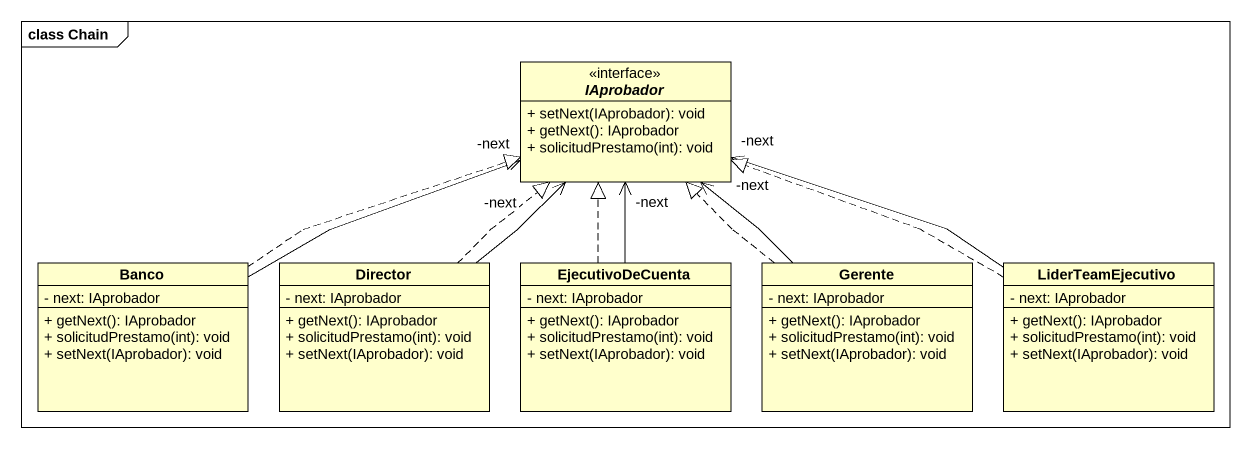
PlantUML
@startuml
mainframe class Chain
hide circle
hide empty members
skinparam classAttributeIconSize 0
interface IAprobador <<interface>> {
  + setNext(IAprobador): void
  + getNext(): IAprobador
  + solicitudPrestamo(int): void
}
class Banco {
  - next: IAprobador
  + getNext(): IAprobador
  + solicitudPrestamo(int): void
  + setNext(IAprobador): void
}
class Director {
  - next: IAprobador
  + getNext(): IAprobador
  + solicitudPrestamo(int): void
  + setNext(IAprobador): void
}
class EjecutivoDeCuenta {
  - next: IAprobador
  + getNext(): IAprobador
  + solicitudPrestamo(int): void
  + setNext(IAprobador): void
}
class Gerente {
  - next: IAprobador
  + getNext(): IAprobador
  + solicitudPrestamo(int): void
  + setNext(IAprobador): void
}
class LiderTeamEjecutivo {
  - next: IAprobador
  + getNext(): IAprobador
  + solicitudPrestamo(int): void
  + setNext(IAprobador): void
}
Banco -right-> "-next" IAprobador
Banco .right.|> IAprobador
Director -up-> "-next" IAprobador
Director .up.|> IAprobador
EjecutivoDeCuenta -up-> "-next" IAprobador
EjecutivoDeCuenta .up.|> IAprobador
Gerente -up-> "-next" IAprobador
Gerente .up.|> IAprobador
LiderTeamEjecutivo -left-> "-next" IAprobador
LiderTeamEjecutivo .left.|> IAprobador
@enduml
